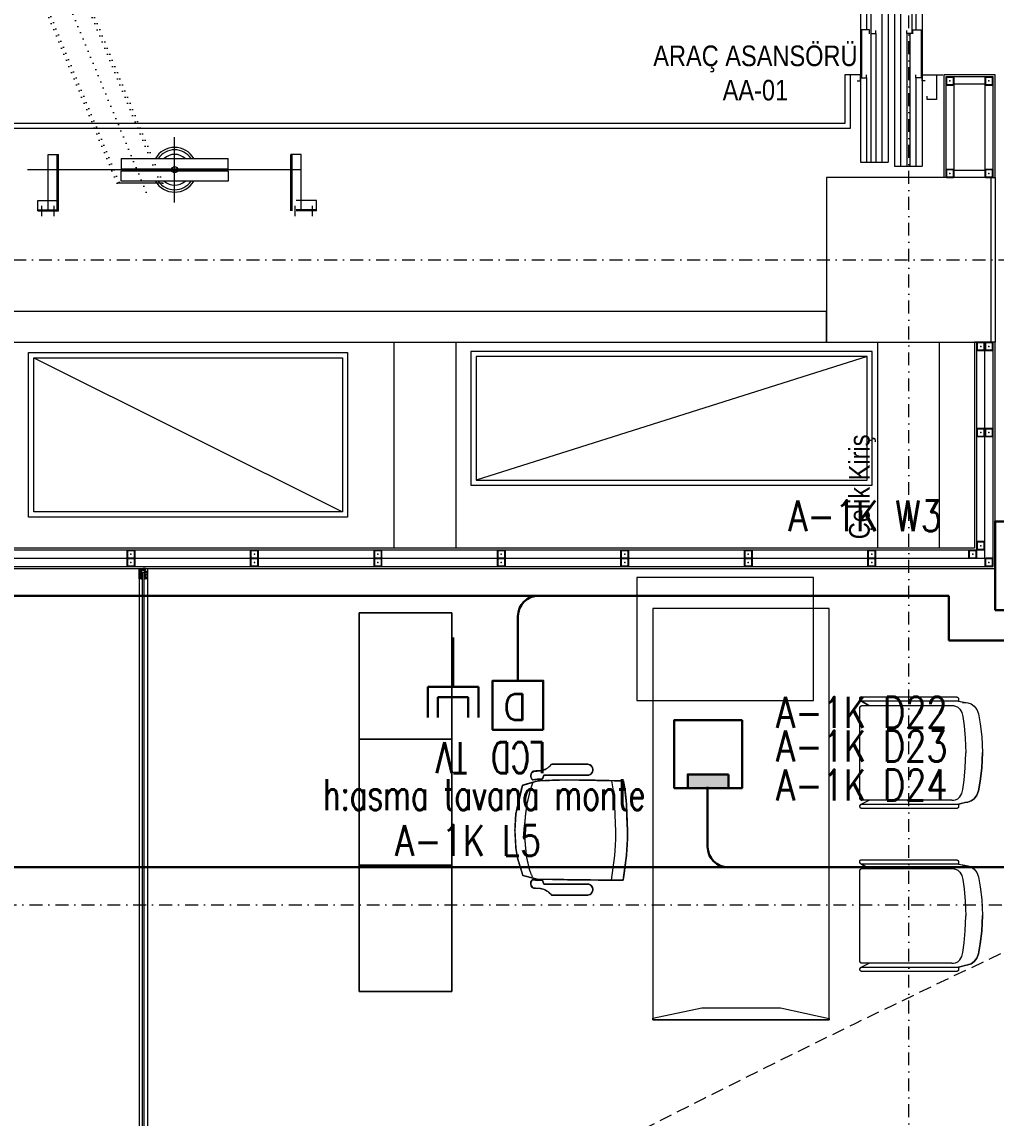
# Model space of a CAD drawing. Extents: x -2050 to 29725, y -1777 to 6820.
# Drawn here: x 7437 to 7910, y 1568 to 2101 of the extents above; entities that cross this region are included whole.
import ezdxf
from ezdxf.xclip import XClip

# ---------------------------------------------------------------- set-up
doc = ezdxf.new("R2010")
doc.units = 0
doc.header["$LTSCALE"] = 25
doc.header["$MEASUREMENT"] = 0
doc.header["$XCLIPFRAME"] = 0
for name, pattern in [('DASHDOT2', [0.5, 0.25, -0.125, 0, -0.125]), ('DOT2', [0.125, 0, -0.125]), ('HIDDEN', [0.375, 0.25, -0.125])]:
    doc.linetypes.add(name, pattern=pattern)
doc.layers.get('0').update_dxf_attribs({"color": 9, "lineweight": 9})
for name, color, linetype, lineweight in [('0 @ 1', 9, 'Continuous', 9), ('00', 9, 'Continuous', 9), ('01', 9, 'Continuous', 9), ('05', 9, 'Continuous', 9), ('05V', 9, 'Continuous', 9), ('06D', 9, 'Continuous', 9), ('10', 9, 'Continuous', 9), ('11', 9, 'Continuous', 9), ('14', 9, 'Continuous', 9), ('15', 9, 'Continuous', 9), ('20', 9, 'DOT2', 9), ('21', 9, 'Continuous', 9), ('24', 9, 'DASHDOT2', 9), ('33', 9, 'BATTING', 9), ('40', 9, 'Continuous', 9), ('DATA TAVAN', 160, 'Continuous', 30), ('DATA YER', 30, 'Continuous', 30), ('E-ACCESS POINT (KABLOSUZ ERİŞİM İÇİN)', 7, 'Continuous', 30), ('E-DATA LCD EKRAN', 7, 'Continuous', 30), ('E-DATA PRİZİ (RJ45)', 7, 'Continuous', 30), ('E-DÖŞEME (ŞAP İÇİ) PRİZ KUTUSU', 7, 'Continuous', 30), ('E-YAZI', 7, 'Continuous', 30)]:
    doc.layers.add(name, color=color, linetype=linetype, lineweight=lineweight)
doc.styles.add('E-YAZI', font='txttw.shx')
doc.styles.add('MuuM_TEXT-STANDART', font='ARIALN.TTF')
doc.linetypes.add('BATTING', pattern='A,0.0001,-0.1,[134,ltypeshp.shx,S=0.1,R=0,X=-0.1,Y=0],-0.2,[134,ltypeshp.shx,S=0.1,R=180,X=0.1,Y=0],-0.1', length=0.4001)
pattern_1 = [(225, (-604.72494, -2171.82614), (-0.0883883476, 0.0883883476), []), (135, (-604.72494, -2171.82614), (0.0883883476, 0.0883883476), [])]

# ---------------------------------------------------------------- blocks, each defined once
blk = doc.blocks.new('Group-41-1')
for p, q in [((384804.5645, 69162.035), (384804.5645, 69161.585)), ((384805.1779, 69162.035), (384804.5645, 69162.035)), ((384805.1779, 69161.585), (384805.1779, 69162.035)), ((384804.5645, 69161.585), (384805.1779, 69161.585))]:
    blk.add_line(p, q)
at = {"flags": 128}
blk.add_lwpolyline([(384804.5645, 69162.035), (384805.1779, 69162.035), (384805.1779, 69161.585), (384804.5645, 69161.585)], close=True, dxfattribs=at)
blk = doc.blocks.new('Group-42-1')
at = {"layer": '05', "color": 7}
for p in [(-1.2267, 0), (-0.6133, 0), (0, 0)]:
    blk.add_blockref('Group-41-1', p, dxfattribs=at)
blk = doc.blocks.new('Group-32-1')
for p, q in [((384804.5516, 69159.371), (384804.573, 69159.3356)), ((384804.5731, 69159.3699), (384804.573, 69159.3694)), ((384804.573, 69159.3694), (384804.573, 69159.3689)), ((384804.573, 69159.3689), (384804.573, 69158.9239)), ((384804.5732, 69159.3709), (384804.5731, 69159.3704)), ((384804.5731, 69159.3704), (384804.5731, 69159.3699)), ((384804.5733, 69159.3713), (384804.5732, 69159.3709)), ((384804.5735, 69159.3718), (384804.5733, 69159.3713)), ((384804.5736, 69159.3723), (384804.5735, 69159.3718)), ((384804.5738, 69159.3727), (384804.5736, 69159.3723)), ((384804.574, 69159.3732), (384804.5738, 69159.3727)), ((384804.5742, 69159.3736), (384804.574, 69159.3732)), ((384804.5745, 69159.374), (384804.5742, 69159.3736)), ((384804.5747, 69159.3745), (384804.5745, 69159.374)), ((384804.575, 69159.3749), (384804.5747, 69159.3745)), ((384804.5753, 69159.3752), (384804.575, 69159.3749)), ((384804.5756, 69159.3756), (384804.5753, 69159.3752)), ((384804.576, 69159.376), (384804.5756, 69159.3756)), ((384804.5763, 69159.3763), (384804.576, 69159.376)), ((384804.5767, 69159.3766), (384804.5763, 69159.3763)), ((384804.5771, 69159.3769), (384804.5767, 69159.3766)), ((384804.5775, 69159.3772), (384804.5771, 69159.3769)), ((384804.5779, 69159.3775), (384804.5775, 69159.3772)), ((384804.5783, 69159.3777), (384804.5779, 69159.3775)), ((384804.5788, 69159.3779), (384804.5783, 69159.3777)), ((384804.5792, 69159.3781), (384804.5788, 69159.3779)), ((384804.5797, 69159.3783), (384804.5792, 69159.3781)), ((384804.5801, 69159.3785), (384804.5797, 69159.3783)), ((384804.5806, 69159.3786), (384804.5801, 69159.3785)), ((384804.5811, 69159.3787), (384804.5806, 69159.3786)), ((384804.5816, 69159.3788), (384804.5811, 69159.3787)), ((384804.5821, 69159.3789), (384804.5816, 69159.3788)), ((384804.5825, 69159.3789), (384804.5821, 69159.3789)), ((384804.583, 69159.3789), (384804.5825, 69159.3789)), ((384805.023, 69159.3789), (384804.583, 69159.3789)), ((384805.0235, 69159.3789), (384805.023, 69159.3789)), ((384805.024, 69159.3789), (384805.0235, 69159.3789)), ((384805.0245, 69159.3788), (384805.024, 69159.3789)), ((384805.0249, 69159.3787), (384805.0245, 69159.3788)), ((384805.0254, 69159.3786), (384805.0249, 69159.3787)), ((384805.0259, 69159.3785), (384805.0254, 69159.3786)), ((384805.0264, 69159.3783), (384805.0259, 69159.3785)), ((384805.0268, 69159.3781), (384805.0264, 69159.3783)), ((384805.0273, 69159.3779), (384805.0268, 69159.3781)), ((384805.0277, 69159.3777), (384805.0273, 69159.3779)), ((384805.0281, 69159.3775), (384805.0277, 69159.3777)), ((384805.0285, 69159.3772), (384805.0281, 69159.3775)), ((384805.029, 69159.3769), (384805.0285, 69159.3772)), ((384805.0293, 69159.3766), (384805.029, 69159.3769)), ((384805.0297, 69159.3763), (384805.0293, 69159.3766)), ((384805.0301, 69159.376), (384805.0297, 69159.3763)), ((384805.0304, 69159.3756), (384805.0301, 69159.376)), ((384805.0307, 69159.3752), (384805.0304, 69159.3756)), ((384805.031, 69159.3749), (384805.0307, 69159.3752)), ((384805.0313, 69159.3745), (384805.031, 69159.3749)), ((384805.0316, 69159.374), (384805.0313, 69159.3745)), ((384805.0318, 69159.3736), (384805.0316, 69159.374)), ((384805.032, 69159.3732), (384805.0318, 69159.3736)), ((384805.0322, 69159.3727), (384805.032, 69159.3732)), ((384805.0324, 69159.3723), (384805.0322, 69159.3727)), ((384805.0326, 69159.3718), (384805.0324, 69159.3723)), ((384805.0327, 69159.3713), (384805.0326, 69159.3718)), ((384805.0328, 69159.3709), (384805.0327, 69159.3713)), ((384805.0329, 69159.3704), (384805.0328, 69159.3709)), ((384805.0329, 69159.3699), (384805.0329, 69159.3704)), ((384805.033, 69159.3694), (384805.0329, 69159.3699)), ((384805.0521, 69159.3725), (384805.033, 69159.3345)), ((384805.033, 69159.3689), (384805.033, 69159.3694)), ((384805.033, 69158.9322), (384805.033, 69159.3689)), ((384805.033, 69158.9322), (384805.033, 69158.9322)), ((384804.5516, 69158.8992), (384804.558, 69158.8616)), ((384805.0524, 69158.8992), (384805.0423, 69158.8616))]:
    blk.add_line(p, q)
at = {"flags": 128}
for points in [[(384804.5309, 69158.9092), (384804.5309, 69158.9087), (384804.531, 69158.9082), (384804.531, 69158.9077), (384804.5311, 69158.9072), (384804.5312, 69158.9068), (384804.5314, 69158.9063), (384804.5315, 69158.9058), (384804.5317, 69158.9054), (384804.5319, 69158.9049), (384804.5321, 69158.9045), (384804.5324, 69158.904), (384804.5326, 69158.9036), (384804.5329, 69158.9032), (384804.5332, 69158.9028), (384804.5335, 69158.9025), (384804.5339, 69158.9021), (384804.5342, 69158.9018), (384804.5346, 69158.9015), (384804.535, 69158.9012), (384804.5354, 69158.9009), (384804.5358, 69158.9006), (384804.5362, 69158.9004), (384804.5367, 69158.9001), (384804.5371, 69158.8999), (384804.5376, 69158.8998), (384804.538, 69158.8996), (384804.5385, 69158.8995), (384804.539, 69158.8994), (384804.5395, 69158.8993), (384804.54, 69158.8992), (384804.5404, 69158.8992), (384804.5409, 69158.8992), (384804.5516, 69158.8992), (384804.5516, 69159.3689), (384804.5516, 69159.3694), (384804.5516, 69159.3699), (384804.5515, 69159.3704), (384804.5515, 69159.3709), (384804.5513, 69159.3713), (384804.5512, 69159.3718), (384804.5511, 69159.3723), (384804.5509, 69159.3727), (384804.5507, 69159.3732), (384804.5505, 69159.3736), (384804.5502, 69159.374), (384804.55, 69159.3745), (384804.5497, 69159.3749), (384804.5494, 69159.3752), (384804.5491, 69159.3756), (384804.5487, 69159.376), (384804.5484, 69159.3763), (384804.548, 69159.3766), (384804.5476, 69159.3769), (384804.5472, 69159.3772), (384804.5468, 69159.3775), (384804.5464, 69159.3777), (384804.5459, 69159.3779), (384804.5455, 69159.3781), (384804.545, 69159.3783), (384804.5445, 69159.3785), (384804.5441, 69159.3786), (384804.5436, 69159.3787), (384804.5431, 69159.3788), (384804.5426, 69159.3789), (384804.5421, 69159.3789), (384804.5416, 69159.3789), (384804.5359, 69159.3789), (384804.5357, 69159.3789), (384804.5354, 69159.3789), (384804.5352, 69159.3788), (384804.535, 69159.3788), (384804.5347, 69159.3788), (384804.5345, 69159.3787), (384804.5343, 69159.3786), (384804.534, 69159.3785), (384804.5338, 69159.3784), (384804.5336, 69159.3783), (384804.5334, 69159.3782), (384804.5332, 69159.3781), (384804.533, 69159.3779), (384804.5328, 69159.3778), (384804.5326, 69159.3776), (384804.5324, 69159.3774), (384804.5322, 69159.3773), (384804.5321, 69159.3771), (384804.5319, 69159.3769), (384804.5318, 69159.3767), (384804.5316, 69159.3765), (384804.5315, 69159.3763), (384804.5314, 69159.376), (384804.5313, 69159.3758), (384804.5312, 69159.3756), (384804.5312, 69159.3754), (384804.5311, 69159.3751), (384804.531, 69159.3749), (384804.531, 69159.3746), (384804.531, 69159.3744), (384804.5309, 69159.3741), (384804.5309, 69159.3739), (384804.5309, 69158.9092)], [(384805.0521, 69158.8992), (384805.0628, 69158.8992), (384805.0633, 69158.8992), (384805.0638, 69158.8992), (384805.0642, 69158.8993), (384805.0647, 69158.8994), (384805.0652, 69158.8995), (384805.0657, 69158.8996), (384805.0661, 69158.8998), (384805.0666, 69158.8999), (384805.0671, 69158.9001), (384805.0675, 69158.9004), (384805.0679, 69158.9006), (384805.0683, 69158.9009), (384805.0687, 69158.9012), (384805.0691, 69158.9015), (384805.0695, 69158.9018), (384805.0698, 69158.9021), (384805.0702, 69158.9025), (384805.0705, 69158.9028), (384805.0708, 69158.9032), (384805.0711, 69158.9036), (384805.0714, 69158.904), (384805.0716, 69158.9045), (384805.0718, 69158.9049), (384805.072, 69158.9054), (384805.0722, 69158.9058), (384805.0723, 69158.9063), (384805.0725, 69158.9068), (384805.0726, 69158.9072), (384805.0727, 69158.9077), (384805.0727, 69158.9082), (384805.0728, 69158.9087), (384805.0728, 69158.9092), (384805.0728, 69159.3689), (384805.0728, 69159.3694), (384805.0727, 69159.3699), (384805.0727, 69159.3704), (384805.0726, 69159.3709), (384805.0725, 69159.3713), (384805.0723, 69159.3718), (384805.0722, 69159.3723), (384805.072, 69159.3727), (384805.0718, 69159.3732), (384805.0716, 69159.3736), (384805.0714, 69159.374), (384805.0711, 69159.3745), (384805.0708, 69159.3749), (384805.0705, 69159.3752), (384805.0702, 69159.3756), (384805.0698, 69159.376), (384805.0695, 69159.3763), (384805.0691, 69159.3766), (384805.0687, 69159.3769), (384805.0683, 69159.3772), (384805.0679, 69159.3775), (384805.0675, 69159.3777), (384805.0671, 69159.3779), (384805.0666, 69159.3781), (384805.0661, 69159.3783), (384805.0657, 69159.3785), (384805.0652, 69159.3786), (384805.0647, 69159.3787), (384805.0642, 69159.3788), (384805.0638, 69159.3789), (384805.0633, 69159.3789), (384805.0628, 69159.3789), (384805.0621, 69159.3789), (384805.0616, 69159.3789), (384805.0611, 69159.3789), (384805.0606, 69159.3788), (384805.0601, 69159.3787), (384805.0596, 69159.3786), (384805.0592, 69159.3785), (384805.0587, 69159.3783), (384805.0582, 69159.3781), (384805.0578, 69159.3779), (384805.0574, 69159.3777), (384805.0569, 69159.3775), (384805.0565, 69159.3772), (384805.0561, 69159.3769), (384805.0557, 69159.3766), (384805.0554, 69159.3763), (384805.055, 69159.376), (384805.0547, 69159.3756), (384805.0543, 69159.3752), (384805.054, 69159.3749), (384805.0538, 69159.3745), (384805.0535, 69159.374), (384805.0533, 69159.3736), (384805.053, 69159.3732), (384805.0528, 69159.3727), (384805.0527, 69159.3723), (384805.0525, 69159.3718), (384805.0524, 69159.3713), (384805.0523, 69159.3709), (384805.0522, 69159.3704), (384805.0521, 69159.3699), (384805.0521, 69159.3694), (384805.0521, 69159.3689), (384805.0521, 69158.8992)]]:
    blk.add_lwpolyline(points, close=True, dxfattribs=at)
for points in [[(384804.5309, 69158.9092, 0.414214), (384804.5409, 69158.8992), (384804.5516, 69158.8992), (384804.5516, 69159.3689, 0.414214), (384804.5416, 69159.3789), (384804.5359, 69159.3789, 0.414214), (384804.5309, 69159.3739)], [(384805.0521, 69158.8992), (384805.0628, 69158.8992, 0.414214), (384805.0728, 69158.9092), (384805.0728, 69159.3689, 0.414214), (384805.0628, 69159.3789), (384805.0621, 69159.3789, 0.414214), (384805.0521, 69159.3689)]]:
    blk.add_lwpolyline(points, format="xyb", close=True, dxfattribs=at)
blk.add_lwpolyline([(384805.033, 69158.9322), (384805.033, 69159.3689, 0.414214), (384805.023, 69159.3789), (384804.583, 69159.3789, 0.414214), (384804.573, 69159.3689), (384804.573, 69158.9239), (384804.5738, 69158.9202)], format="xyb", dxfattribs=at)
for points in [[(384804.573, 69158.9322), (384804.573, 69158.9239), (384804.5752, 69158.9142), (384804.5804, 69158.903), (384804.5903, 69158.8926), (384804.6064, 69158.8839), (384804.6258, 69158.8783), (384804.6716, 69158.8721), (384804.7307, 69158.8665), (384804.803, 69158.8644)], [(384805.033, 69158.9322), (384805.033, 69158.9239), (384805.0308, 69158.9142), (384805.0256, 69158.903), (384805.0157, 69158.8926), (384804.9996, 69158.8839), (384804.9803, 69158.8783), (384804.9344, 69158.8721), (384804.8753, 69158.8665), (384804.803, 69158.8644)], [(384804.5569, 69158.8806), (384804.5569, 69158.8686), (384804.5592, 69158.8546), (384804.5647, 69158.8386), (384804.5752, 69158.8236), (384804.5922, 69158.8111), (384804.6127, 69158.8031), (384804.6612, 69158.7941), (384804.7237, 69158.7861), (384804.8002, 69158.7831)], [(384805.0434, 69158.8658), (384805.0434, 69158.8686), (384805.0412, 69158.8546), (384805.0357, 69158.8386), (384805.0252, 69158.8236), (384805.0082, 69158.8111), (384804.9877, 69158.8031), (384804.9392, 69158.7941), (384804.8767, 69158.7861), (384804.8002, 69158.7831)]]:
    blk.add_lwpolyline(points, dxfattribs=at)
at = {"layer": '40'}
blk.add_lwpolyline([(384805.023, 69159.3789), (384804.583, 69159.3789, 0.414214), (384804.573, 69159.3689), (384804.573, 69159.3366), (384804.573, 69159.3356), (384804.5516, 69159.371), (384804.551, 69159.3725, 0.309775), (384804.5416, 69159.3789), (384804.5359, 69159.3789, 0.413784), (384804.5309, 69159.3739), (384804.5309, 69158.9092, 0.414214), (384804.5409, 69158.8992), (384804.5516, 69158.8992), (384804.5569, 69158.8686), (384804.5592, 69158.8546), (384804.5647, 69158.8386), (384804.5752, 69158.8236), (384804.5922, 69158.8111), (384804.6127, 69158.8031), (384804.6612, 69158.7941), (384804.7237, 69158.7861), (384804.8002, 69158.7831), (384804.8384, 69158.7846), (384804.8767, 69158.7861), (384804.9392, 69158.7941), (384804.9877, 69158.8031), (384805.0082, 69158.8111), (384805.0252, 69158.8236), (384805.0357, 69158.8386), (384805.0412, 69158.8546), (384805.0473, 69158.8804), (384805.0524, 69158.8992), (384805.0628, 69158.8992, 0.414214), (384805.0728, 69158.9092), (384805.0728, 69159.3689, 0.781144), (384805.0521, 69159.3725), (384805.033, 69159.3345), (384805.033, 69159.3689, 0.407263), (384805.0232, 69159.3789)], format="xyb", close=True, dxfattribs=at)
blk = doc.blocks.new('Group-258-1')
at = {"linetype": 'Continuous'}
for p, q in [((384800.0983, 69164.505), (384800.0936, 69164.5084)), ((384800.71, 69164.505), (384800.7146, 69164.5084)), ((384800.2257, 69164.3995), (384800.1668, 69164.4084)), ((384800.2892, 69164.3936), (384800.2257, 69164.3995)), ((384800.3717, 69164.3904), (384800.2892, 69164.3936)), ((384800.4137, 69164.389), (384800.3717, 69164.3904)), ((384800.4502, 69164.389), (384800.4137, 69164.389)), ((384800.4792, 69164.3908), (384800.4502, 69164.389)), ((384800.5299, 69164.394), (384800.4792, 69164.3908)), ((384800.5895, 69164.4019), (384800.5299, 69164.394)), ((384800.6491, 69164.4097), (384800.5895, 69164.4019))]:
    blk.add_line(p, q, dxfattribs=at)
at = {"linetype": 'Continuous', "flags": 128}
for points in [[(384800.0862, 69164.6997), (384800.0862, 69164.6409), (384800.0862, 69164.6409)], [(384800.722, 69164.6997), (384800.722, 69164.6409), (384800.722, 69164.6409)], [(384800.0862, 69164.6409), (384800.0862, 69164.5259), (384800.0862, 69164.6409)], [(384800.1395, 69164.5259), (384800.1395, 69164.6409), (384800.1395, 69164.6409)], [(384800.6687, 69164.5259), (384800.6687, 69164.6409), (384800.6687, 69164.6409)], [(384800.722, 69164.6409), (384800.722, 69164.5259), (384800.722, 69164.6409)], [(384800.0862, 69164.5259), (384800.0862, 69164.5259), (384800.087, 69164.52)], [(384800.0862, 69164.5259), (384800.087, 69164.52), (384800.087, 69164.52)], [(384800.087, 69164.52), (384800.087, 69164.52), (384800.0892, 69164.5143)], [(384800.087, 69164.52), (384800.0892, 69164.5143), (384800.0892, 69164.5143)], [(384800.1365, 69164.5143), (384800.1365, 69164.5143), (384800.1387, 69164.52)], [(384800.1365, 69164.5143), (384800.1387, 69164.52), (384800.1387, 69164.52)], [(384800.1387, 69164.52), (384800.1387, 69164.52), (384800.1395, 69164.5259)], [(384800.1387, 69164.52), (384800.1395, 69164.5259), (384800.1395, 69164.5259)], [(384800.6695, 69164.52), (384800.6695, 69164.52), (384800.6687, 69164.5259)], [(384800.6695, 69164.52), (384800.6687, 69164.5259), (384800.6687, 69164.5259)], [(384800.6718, 69164.5143), (384800.6718, 69164.5143), (384800.6695, 69164.52)], [(384800.6718, 69164.5143), (384800.6695, 69164.52), (384800.6695, 69164.52)], [(384800.7213, 69164.52), (384800.7213, 69164.52), (384800.719, 69164.5143)], [(384800.7213, 69164.52), (384800.719, 69164.5143), (384800.719, 69164.5143)], [(384800.722, 69164.5259), (384800.722, 69164.5259), (384800.7213, 69164.52)], [(384800.722, 69164.5259), (384800.7213, 69164.52), (384800.7213, 69164.52)], [(384800.0892, 69164.5143), (384800.0892, 69164.5143), (384800.0929, 69164.5094)], [(384800.0892, 69164.5143), (384800.0936, 69164.5084), (384800.0929, 69164.5094)], [(384800.0977, 69164.5054), (384800.0977, 69164.5054), (384800.1034, 69164.5026)], [(384800.0977, 69164.5054), (384800.1034, 69164.5026), (384800.1034, 69164.5026)], [(384800.1034, 69164.5026), (384800.1034, 69164.5026), (384800.1096, 69164.5011)], [(384800.1034, 69164.5026), (384800.1096, 69164.5011), (384800.1096, 69164.5011)], [(384800.1096, 69164.5011), (384800.1096, 69164.5011), (384800.1161, 69164.5011)], [(384800.1096, 69164.5011), (384800.1161, 69164.5011), (384800.1161, 69164.5011)], [(384800.1161, 69164.5011), (384800.1161, 69164.5011), (384800.1223, 69164.5026)], [(384800.1161, 69164.5011), (384800.1223, 69164.5026), (384800.1223, 69164.5026)], [(384800.1223, 69164.5026), (384800.1223, 69164.5026), (384800.128, 69164.5054)], [(384800.1223, 69164.5026), (384800.128, 69164.5054), (384800.128, 69164.5054)], [(384800.128, 69164.5054), (384800.128, 69164.5054), (384800.1328, 69164.5094)], [(384800.128, 69164.5054), (384800.1328, 69164.5094), (384800.1328, 69164.5094)], [(384800.1328, 69164.5094), (384800.1328, 69164.5094), (384800.1365, 69164.5143)], [(384800.1328, 69164.5094), (384800.1365, 69164.5143), (384800.1365, 69164.5143)], [(384800.6754, 69164.5094), (384800.6754, 69164.5094), (384800.6718, 69164.5143)], [(384800.6754, 69164.5094), (384800.6718, 69164.5143), (384800.6718, 69164.5143)], [(384800.6802, 69164.5054), (384800.6802, 69164.5054), (384800.6754, 69164.5094)], [(384800.6802, 69164.5054), (384800.6754, 69164.5094), (384800.6754, 69164.5094)], [(384800.6859, 69164.5026), (384800.6859, 69164.5026), (384800.6802, 69164.5054)], [(384800.6859, 69164.5026), (384800.6802, 69164.5054), (384800.6802, 69164.5054)], [(384800.6922, 69164.5011), (384800.6922, 69164.5011), (384800.6859, 69164.5026)], [(384800.6922, 69164.5011), (384800.6859, 69164.5026), (384800.6859, 69164.5026)], [(384800.6986, 69164.5011), (384800.6986, 69164.5011), (384800.6922, 69164.5011)], [(384800.6986, 69164.5011), (384800.6922, 69164.5011), (384800.6922, 69164.5011)], [(384800.7048, 69164.5026), (384800.7048, 69164.5026), (384800.6986, 69164.5011)], [(384800.7048, 69164.5026), (384800.6986, 69164.5011), (384800.6986, 69164.5011)], [(384800.7105, 69164.5054), (384800.7105, 69164.5054), (384800.7048, 69164.5026)], [(384800.7105, 69164.5054), (384800.7048, 69164.5026), (384800.7048, 69164.5026)], [(384800.719, 69164.5143), (384800.7146, 69164.5084), (384800.7153, 69164.5094)], [(384800.719, 69164.5143), (384800.719, 69164.5143), (384800.7153, 69164.5094)]]:
    blk.add_lwpolyline(points, close=True, dxfattribs=at)
at = {"linetype": 'Continuous'}
for points in [[(384800.1886, 69164.8426), (384800.1775, 69164.8055), (384800.1663, 69164.7685)], [(384800.2312, 69164.8536), (384800.2099, 69164.8481), (384800.1886, 69164.8426)], [(384800.3272, 69164.8751), (384800.2792, 69164.8644), (384800.2312, 69164.8536)], [(384800.4074, 69164.8792), (384800.3673, 69164.8772), (384800.3272, 69164.8751)], [(384800.4932, 69164.8746), (384800.4503, 69164.8769), (384800.4074, 69164.8792)], [(384800.5432, 69164.8666), (384800.5182, 69164.8706), (384800.4932, 69164.8746)], [(384800.6271, 69164.8405), (384800.5851, 69164.8535), (384800.5432, 69164.8666)], [(384800.6454, 69164.7717), (384800.6363, 69164.8061), (384800.6271, 69164.8405)], [(384800.1182, 69164.7571), (384800.1184, 69164.788), (384800.1261, 69164.8013), (384800.1481, 69164.8026)], [(384800.1481, 69164.8026), (384800.1523, 69164.8031), (384800.1616, 69164.7937)], [(384800.1616, 69164.7937), (384800.1601, 69164.7826), (384800.1585, 69164.7715)], [(384800.2113, 69164.8039), (384800.1911, 69164.7972), (384800.1708, 69164.7905)], [(384800.2746, 69164.8191), (384800.2429, 69164.8115), (384800.2113, 69164.8039)], [(384800.3252, 69164.8264), (384800.2999, 69164.8227), (384800.2746, 69164.8191)], [(384800.3841, 69164.8318), (384800.3546, 69164.8291), (384800.3252, 69164.8264)], [(384800.4307, 69164.8318), (384800.4074, 69164.8318), (384800.3841, 69164.8318)], [(384800.4872, 69164.8271), (384800.4589, 69164.8295), (384800.4307, 69164.8318)], [(384800.5356, 69164.8225), (384800.5114, 69164.8248), (384800.4872, 69164.8271)], [(384800.5919, 69164.8096), (384800.5638, 69164.8161), (384800.5356, 69164.8225)], [(384800.637, 69164.7924), (384800.6046, 69164.8075), (384800.5919, 69164.8096)], [(384800.6601, 69164.8026), (384800.656, 69164.8031), (384800.6466, 69164.7937)], [(384800.6466, 69164.7937), (384800.6482, 69164.7826), (384800.6497, 69164.7715)], [(384800.69, 69164.7571), (384800.6898, 69164.788), (384800.6822, 69164.8013), (384800.6601, 69164.8026)], [(384800.0854, 69164.7011), (384800.1126, 69164.7212), (384800.1182, 69164.7571)], [(384800.158, 69164.7461), (384800.1488, 69164.7423), (384800.1395, 69164.7385)], [(384800.1395, 69164.7385), (384800.1395, 69164.6897), (384800.1395, 69164.6409)], [(384800.1585, 69164.7715), (384800.1583, 69164.7588), (384800.158, 69164.7461)], [(384800.1663, 69164.7685), (384800.1639, 69164.6975), (384800.1616, 69164.6266)], [(384800.6491, 69164.4746), (384800.6472, 69164.6232), (384800.6454, 69164.7717)], [(384800.6497, 69164.7715), (384800.65, 69164.7588), (384800.6502, 69164.7461)], [(384800.6502, 69164.7461), (384800.6595, 69164.7423), (384800.6687, 69164.7385)], [(384800.6687, 69164.7385), (384800.6687, 69164.6897), (384800.6687, 69164.6409)], [(384800.7229, 69164.7011), (384800.6957, 69164.7212), (384800.69, 69164.7571)], [(384800.1616, 69164.6266), (384800.1642, 69164.4892), (384800.1668, 69164.3518)], [(384800.6491, 69164.3531), (384800.6491, 69164.4138), (384800.6491, 69164.4746)], [(384800.1668, 69164.3518), (384800.2302, 69164.3409), (384800.278, 69164.3374)], [(384800.278, 69164.3374), (384800.3427, 69164.3349), (384800.4074, 69164.3324)], [(384800.4074, 69164.3324), (384800.4288, 69164.3324), (384800.4502, 69164.3324)], [(384800.4502, 69164.3324), (384800.4901, 69164.3349), (384800.5299, 69164.3374)], [(384800.5299, 69164.3374), (384800.5895, 69164.3452), (384800.6491, 69164.3531)]]:
    blk.add_open_spline(points, degree=2, dxfattribs=at)
at = {"layer": '40'}
blk.add_lwpolyline([(384800.6491, 69164.3531), (384800.5895, 69164.3452), (384800.5299, 69164.3374), (384800.4502, 69164.3324), (384800.4074, 69164.3324), (384800.3427, 69164.3349), (384800.278, 69164.3374), (384800.2222, 69164.3433), (384800.1668, 69164.3518), (384800.1642, 69164.4892), (384800.1616, 69164.6266), (384800.1639, 69164.6975), (384800.1663, 69164.7685), (384800.1732, 69164.7913), (384800.1886, 69164.8426), (384800.3272, 69164.8751), (384800.4074, 69164.8792), (384800.4932, 69164.8746), (384800.5432, 69164.8666), (384800.6271, 69164.8405), (384800.6454, 69164.7717), (384800.6472, 69164.6232), (384800.6491, 69164.4746), (384800.6491, 69164.4097)], close=True, dxfattribs=at)
for points in [[(384800.1395, 69164.7385), (384800.158, 69164.7461), (384800.1583, 69164.7588), (384800.1585, 69164.7715), (384800.1616, 69164.7937), (384800.1481, 69164.8026, 0.293897), (384800.1206, 69164.7899), (384800.1182, 69164.7571, -0.205), (384800.0854, 69164.7011), (384800.0862, 69164.6997), (384800.0862, 69164.5259, 0.937941), (384800.1395, 69164.5259)], [(384800.6687, 69164.7385), (384800.6502, 69164.7461), (384800.65, 69164.7588), (384800.6497, 69164.7715), (384800.6466, 69164.7937), (384800.6601, 69164.8026, -0.293897), (384800.6877, 69164.7899), (384800.69, 69164.7571, 0.205), (384800.7229, 69164.7011), (384800.722, 69164.6997), (384800.722, 69164.5259, -0.937941), (384800.6687, 69164.5259)]]:
    blk.add_lwpolyline(points, format="xyb", close=True, dxfattribs=at)
blk = doc.blocks.new('p-ma-audi')
for p, q in [((-7.57, 155.19), (-7.57, 200)), ((-85.7, 155.19), (-7.57, 155.19))]:
    blk.add_line(p, q)
at = {"flags": 128}
for points in [[(-7.57, 200), (-7.57, 214.96), (-93.45, 214.96), (-93.45, 155.19), (-85.7, 155.19)], [(-85.7, 0.04), (-85.7, 0.94), (-61.93, 5.88), (-23.62, 5.88), (0, 0.73), (0, 0), (-85.67, 0)]]:
    blk.add_lwpolyline(points, dxfattribs=at)
for points in [[(-85.7, 200), (-85.7, 0), (0, 0), (0, 200), (-85.7, 200)], [(-85.7, 200), (-85.7, 0), (0, 0), (0, 200)]]:
    blk.add_lwpolyline(points, close=True, dxfattribs=at)
blk = doc.blocks.new('p-kolon_80x80')
blk.add_lwpolyline([(-40, -40), (40, -40), (40, 40), (-40, 40)], close=True)
blk = doc.blocks.new('p-arac asansoru')
for p, q in [((33.7, -134.5), (33.7, 488.5)), ((36.2, -132), (36.2, 486)), ((13.7, 132.25), (13.7, 265.25)), ((-8.8, 258.25), (-3.8, 258.25)), ((-6.3, 260.25), (-6.3, 250.25)), ((-6.3, 260.25), (-1.3, 260.25)), ((-5.8, 260.25), (-5.8, 250.25)), ((-1.3, 260.25), (-1.3, 250.25)), ((-8.8, 252.25), (-3.8, 252.25)), ((-6.3, 255.25), (21.2, 255.25)), ((-6.3, 250.85), (21.2, 250.85)), ((21.2, 255.25), (21.2, 250.25)), ((-6.3, 250.25), (21.2, 250.25)), ((-6.3, 250.25), (-1.3, 250.25)), ((7.24, 199.45), (7.27, 221.75)), ((8.2, 167.75), (8.2, 219.75)), ((8.2, 219.75), (13.2, 219.75)), ((13.2, 219.75), (13.2, 167.75)), ((19.2, 219.75), (14.2, 219.75)), ((14.2, 219.75), (14.2, 167.75)), ((19.2, 219.75), (19.2, 167.75)), ((-2.15, 193.75), (29.55, 193.75)), ((13.2, 167.75), (8.2, 167.75)), ((14.2, 167.75), (19.2, 167.75)), ((-8.8, 135.25), (-3.8, 135.25)), ((-6.3, 137.25), (21.2, 137.25)), ((-6.3, 137.25), (-1.3, 137.25)), ((-6.3, 136.65), (21.2, 136.65)), ((-6.3, 124.75), (-6.3, 134.75)), ((-5.8, 124.75), (-5.8, 134.75)), ((-1.3, 124.75), (-1.3, 134.75)), ((21.2, 132.25), (21.2, 137.25)), ((-6.3, 132.25), (21.2, 132.25)), ((-8.8, 126.75), (-3.8, 126.75)), ((-6.3, 124.75), (-1.3, 124.75)), ((59.9, -132), (36.2, -132)), ((59.9, -134.5), (59.9, -132)), ((59.9, -134.5), (33.7, -134.5)), ((17.4, -139.5), (17.4, -153)), ((354.9, -139.5), (17.4, -139.5)), ((58.4, -142.5), (17.4, -142.5)), ((296.9, -142.5), (81.7, -142.5)), ((79.9, -144.5), (17.4, -144.5)), ((79.9, -147), (17.4, -147)), ((119.05, -150), (17.4, -150)), ((354.9, -153), (17.4, -153)), ((15.4, -156), (15.4, -169.5)), ((356.9, -156), (15.4, -156)), ((119.9, -159), (15.4, -159)), ((79.9, -162), (15.4, -162)), ((79.9, -163.5), (15.4, -163.5)), ((58.4, -166.5), (15.4, -166.5)), ((356.9, -169.5), (15.4, -169.5)), ((296.9, -166.5), (81.7, -166.5)), ((59.9, -176.5), (59.9, -179.5))]:
    blk.add_line(p, q)
for points in [[(56.9, -138), (56.9, -139.5), (59.9, -139.5), (59.9, -134.5)], [(79.7, -144), (81.7, -144), (81.7, -140), (58.4, -140), (58.4, -142.5), (59.9, -142.5)], [(119.4, -148.5), (121.9, -148.5), (121.9, -144.5), (79.9, -144.5), (79.9, -147), (81.4, -147)], [(79.7, -165), (81.7, -165), (81.7, -169), (58.4, -169), (58.4, -166.5), (59.9, -166.5)], [(119.9, -160.5), (121.9, -160.5), (121.9, -164.5), (79.9, -164.5), (79.9, -162), (81.4, -162)], [(56.9, -171), (56.9, -169.5), (59.9, -169.5), (59.9, -176.5), (47.9, -176.5), (47.9, -172), (49.4, -172)]]:
    blk.add_lwpolyline(points)
blk.add_circle((13.7, 193.75), 1.5)
for radius, start, end in [(10.85, 120.4584, 239.5416), (10.85, 300.4584, 59.5416), (9.7, 124.542, 235.458), (7.5, 137.1666, 222.8334), (9.7, 304.542, 55.458), (7.5, 317.1666, 42.8334)]:
    blk.add_arc((13.7, 193.75), radius, start, end)
at = {"layer": '20'}
for p, q in [((7.27, 221.75), (367.15, 370.03)), ((7.7, 220.74), (367.15, 368.84)), ((2.83, 207.54), (367.15, 357.64)), ((7.24, 200.65), (366.72, 348.76)), ((7.27, 199.46), (367.15, 347.74))]:
    blk.add_line(p, q, dxfattribs=at)
blk = doc.blocks.new('Prf-40x40')
for points in [[(1.5, -2), (-1.5, -2, -0.414214), (-2, -1.5), (-2, 1.5, -0.414214), (-1.5, 2), (1.5, 2, -0.414214), (2, 1.5), (2, -1.5, -0.414214)], [(1.5, -1.7), (-1.5, -1.7, -0.414214), (-1.7, -1.5), (-1.7, 1.5, -0.414214), (-1.5, 1.7), (1.5, 1.7, -0.414214), (1.7, 1.5), (1.7, -1.5, -0.414214)]]:
    blk.add_lwpolyline(points, format="xyb", close=True)
blk.add_point((0, 0))
blk = doc.blocks.new('p-strahle-alüminyumdoğramaprofili')
at = {"layer": '10'}
h = blk.add_hatch(dxfattribs=at)
h.set_pattern_fill('NET', color=256, angle=315, style=0)
h.set_pattern_definition(pattern_1)
h.paths.add_polyline_path([(-4.62, 2.65), (-4.68, 2.65), (-4.72, 2.75), (-4.72, 2.8), (-4.69, 2.8), (-4.69, 2.92), (-4.98, 2.92), (-4.98, 2.8), (-4.95, 2.8), (-4.99, 2.65), (-5.08, 2.66), (-5.25, 2.28), (-5.14, 2.28), (-5.14, 2.33), (-4.98, 2.52, 0.2599), (-4.9, 2.28), (-4.66, 2.28, 0.382682)])
h.paths.add_polyline_path([(-4.86, 2.52), (-4.67, 2.52, -2.16717)], flags=16)
h = blk.add_hatch(dxfattribs=at)
h.set_pattern_fill('NET', color=256, angle=315, style=0)
h.set_pattern_definition(pattern_1)
h.paths.add_polyline_path([(-4.62, 0.88), (-4.68, 0.88), (-4.72, 0.77), (-4.72, 0.73), (-4.69, 0.73), (-4.69, 0.6), (-4.98, 0.6), (-4.98, 0.73), (-4.95, 0.73), (-4.99, 0.88), (-5.08, 0.87), (-5.25, 1.24), (-5.14, 1.24), (-5.14, 1.2), (-4.98, 1.01, -0.2599), (-4.9, 1.24), (-4.66, 1.24, -0.382682)])
h.paths.add_polyline_path([(-4.86, 1), (-4.67, 1, 2.16717)], flags=16)
h = blk.add_hatch(dxfattribs=at)
h.set_pattern_fill('NET', color=256, angle=315, style=0)
h.set_pattern_definition([(225, (-608.45214, -2173.53612), (-0.0883883476, 0.0883883476), []), (135, (-608.45214, -2173.53612), (0.0883883476, 0.0883883476), [])])
h.paths.add_polyline_path([(-3.45, 2.28), (-3.45, 2.57), (-4.49, 2.57), (-4.49, 2.28)])
h = blk.add_hatch(dxfattribs=at)
h.set_pattern_fill('NET', color=256, angle=315, style=0)
h.set_pattern_definition([(225, (-608.45214, -2180.04526), (-0.0883883476, 0.0883883476), []), (135, (-608.45214, -2180.04526), (0.0883883476, 0.0883883476), [])])
h.paths.add_polyline_path([(-3.45, 0.93), (-3.45, 1.24), (-4.49, 1.24), (-4.49, 0.93)])
h = blk.add_hatch(dxfattribs=at)
h.set_pattern_fill('NET', color=256, angle=315, style=0)
h.set_pattern_definition([(225, (-629.50454, -2177.58922), (-0.0883883476, 0.0883883476), []), (135, (-629.50454, -2177.58922), (0.0883883476, 0.0883883476), [])])
h.paths.add_polyline_path([(0, 0.68), (0, 1.75), (-0.18, 1.75), (-0.18, 0.68)])
for points in [[(-5.08, 2.66), (-5.25, 2.28)], [(-5.09, 0.88), (-5.25, 1.24)], [(-4.98, 2.52), (-5.14, 2.33), (-5.14, 2.28)], [(-4.98, 1.01), (-5.14, 1.2), (-5.14, 1.24)], [(-4.92, 3.6), (-4.92, 3.16), (-4.61, 3.16), (-4.61, 2.87), (-4.52, 2.87), (-4.62, 2.65), (-4.68, 2.65), (-4.72, 2.75), (-4.72, 2.8), (-4.69, 2.8), (-4.69, 3.05), (-4.98, 3.05), (-4.98, 2.8), (-4.95, 2.8), (-4.99, 2.65), (-5.08, 2.66), (-5.07, 3.76), (-0.11, 3.76)], [(-4.69, 2.92), (-4.98, 2.92)], [(-4.71, 0.6), (-4.98, 0.6)], [(-2.83, 0.2), (-2.67, 0.2), (-2.67, -0.04), (-4.87, -0.04), (-4.87, 0.19), (-4.57, 0.19), (-4.57, 0.73), (-2.67, 0.73)], [(-4.52, 2.87), (-4.49, 2.87), (-4.49, 2.26)], [(-4.49, 0.93), (-4.49, 0.93), (-4.49, 1.26)], [(-3.45, 2.26), (-3.45, 2.57)], [(-3.45, 1.26), (-3.45, 0.93)], [(-2.08, 0.93), (-2.08, 2.57)], [(-0.18, 0.68), (0, 0.68), (0, 1.75)], [(-0.18, 1.75), (0, 1.75)]]:
    blk.add_lwpolyline(points, dxfattribs=at)
for points in [[(-0.18, 2.74), (-0.18, 2.21), (0, 2.21), (0, 2.08), (-0.18, 2.08), (-0.18, 0.43), (0, 0.43), (0, 0), (-0.12, 0), (-0.12, -0.24), (-5.09, -0.24), (-5.09, 0.88), (-4.98, 0.88), (-4.94, 0.7), (-4.99, 0.7), (-4.99, 0.33), (-4.71, 0.33), (-4.71, 0.88), (-4.56, 0.88), (-4.52, 0.93), (-1.28, 0.93), (-1.2, 1.22), (-0.9, 1.22), (-0.9, 0.62), (-0.58, 0.62), (-0.58, 2.74)], [(-2.03, 0.78), (-1.35, 0.78), (-1.35, 0.08), (-1.28, 0.04), (-1.28, -0.04), (-2.09, -0.04), (-2.09, 0.1), (-2.03, 0.15)]]:
    blk.add_lwpolyline(points, close=True, dxfattribs=at)
for points in [[(-0.57, 3.26), (-0.57, 3.62), (-4.89, 3.62), (-4.89, 3.65, 0.561743), (-4.97, 3.66, 0.595966), (-4.92, 3.6, -2.204878)], [(-4.67, 2.52), (-4.86, 2.52, 1)], [(-4.67, 1), (-4.86, 1, -1)], [(-4.61, 2.87), (-4.49, 3.45, -0.833203), (-4.18, 3.44, -0.447088)], [(-4.49, 2.57), (-1.23, 2.57, -0.414214), (-0.9, 2.25), (-0.9, 1.22)], [(-4.18, 3.44), (-4.18, 2.99, 0.414214), (-4.07, 2.89), (-0.82, 2.89), (-0.82, 3.62)], [(-2.67, 0.73), (-2.67, 0.32), (-2.83, 0.32, 1), (-2.83, 0.2, -1)], [(-0.11, 3.76), (-0.11, 3.62), (-0.45, 3.62), (-0.45, 3.14, -1), (-0.66, 3.14)], [(-0.66, 3.14, -0.305404), (-0.57, 3.26, -5.773092)]]:
    blk.add_lwpolyline(points, format="xyb", dxfattribs=at)
for centre, radius, start, end in [((-4.73, 2.47), 0.253, 168.6676, 234.1258), ((-4.73, 1.06), 0.253, 125.8742, 191.3324), ((-4.77, 2.44), 0.125, 139.5402, 40.4598), ((-4.77, 1.08), 0.125, 319.5402, 220.4598), ((-4.84, 2.48), 0.273, 305.9738, 36.4289), ((-4.84, 1.04), 0.273, 323.5711, 54.0262)]:
    blk.add_arc(centre, radius, start, end, dxfattribs=at)
blk = doc.blocks.new('*U264')
at = {"layer": '06D'}
for points in [[(4.95, 4), (369.1, 4)], [(4.95, 0), (369.09, 0)]]:
    blk.add_lwpolyline(points, dxfattribs=at)
at = {"layer": '15'}
for points in [[(1.96, 2.5), (372.09, 2.5)], [(372.09, 1.5), (1.96, 1.5)]]:
    blk.add_lwpolyline(points, dxfattribs=at)
at = {"layer": '0 @ 1', "linetype": 'Continuous', "xscale": -1}
blk.add_blockref('p-strahle-alüminyumdoğramaprofili', (-0.12, 0.24), dxfattribs=at)
at = {"layer": '0 @ 1', "linetype": 'Continuous'}
blk.add_blockref('p-strahle-alüminyumdoğramaprofili', (374.17, 0.24), dxfattribs=at)
blk = doc.blocks.new('10_DÖŞEME (ŞAP İÇİ) PRİZ KUTUSU')
at = {"layer": 'E-DÖŞEME (ŞAP İÇİ) PRİZ KUTUSU'}
blk.add_hatch(color=5, dxfattribs=at).paths.add_polyline_path([(0.734, 0.216), (0.734, 0.706), (-0.734, 0.706), (-0.734, 0.216)])
at = {"layer": 'E-DÖŞEME (ŞAP İÇİ) PRİZ KUTUSU', "color": 5}
for points in [[(1.224, 2.664), (1.224, 0.216), (-1.224, 0.216), (-1.224, 2.664)], [(0.734, 0.706), (0.734, 0.216), (-0.734, 0.216), (-0.734, 0.706)]]:
    blk.add_lwpolyline(points, close=True, dxfattribs=at)
blk = doc.blocks.new('E-LCD+TV')
at = {"layer": 'E-DATA PRİZİ (RJ45)', "color": 1}
for p, q in [((38.5, 77.5), (38.5, 48)), ((48.3, 77.5), (48.3, 57.8)), ((77.8, 77.5), (77.8, 57.8)), ((87.6, 77.5), (87.6, 48)), ((48.3, 57.8), (77.8, 57.8)), ((38.5, 48), (87.6, 48)), ((63, 48), (63, 0)), ((0, 0), (0, 42))]:
    blk.add_line(p, q, dxfattribs=at)
blk.add_lwpolyline([(-24.6, 89.6), (24.6, 89.6), (24.6, 42), (-24.6, 42)], close=True, dxfattribs=at)
at = {"layer": 'E-DATA PRİZİ (RJ45)', "color": 1, "style": 'E-YAZI'}
blk.add_text('D', height=25.6, dxfattribs=at).set_placement((-8.8, 54.6))
at = {"layer": 'E-YAZI', "color": 1, "style": 'E-YAZI', "width": 0.7}
for s, p in [('LCD', (-27, 101.6)), ('TV', (49, 101.6))]:
    blk.add_text(s, height=30, dxfattribs=at).set_placement(p)
blk = doc.blocks.new('*U291')
at = {"layer": 'E-ACCESS POINT (KABLOSUZ ERİŞİM İÇİN)', "color": 4}
blk.add_lwpolyline([(-2.395, 3.237), (2.395, 3.237), (2.395, 0.647), (-2.395, 0.647)], close=True, dxfattribs=at)
at = {"layer": 'E-ACCESS POINT (KABLOSUZ ERİŞİM İÇİN)', "color": 3}
for centre in [(0, 2.797), (0, 1.993)]:
    blk.add_arc(centre, 3.191, 237.1828, 302.8172, dxfattribs=at)
at = {"layer": 'E-ACCESS POINT (KABLOSUZ ERİŞİM İÇİN)', "color": 3, "style": 'E-YAZI'}
blk.add_text('AP', height=1.28, dxfattribs=at).set_placement((-1.054, 1.311))

msp = doc.modelspace()

# ---------------------------------------------------------------- linework, layer by layer
at = {"layer": '00'}
msp.add_lwpolyline([(7207.5, 1945), (7827.5, 1945), (7827.5, 1960), (7207.5, 1960)], close=True, dxfattribs=at)
at = {"layer": '06D'}
for p, q in [((7442.25, 1937.5), (7592.25, 1862.5)), ((7847.25, 1938), (7657.25, 1878))]:
    msp.add_line(p, q, dxfattribs=at)
for points in [[(7904.5, 2028.5), (7889.5, 2028.5), (7889.5, 2070.5), (7904.5, 2070.5)], [(7594.75, 1860), (7439.75, 1860), (7439.75, 1940), (7594.75, 1940)], [(7654.75, 1875.5), (7849.75, 1875.5), (7849.75, 1940.5), (7654.75, 1940.5)], [(7592.25, 1862.5), (7442.25, 1862.5), (7442.25, 1937.5), (7592.25, 1937.5)], [(7657.25, 1878), (7847.25, 1878), (7847.25, 1938), (7657.25, 1938)]]:
    msp.add_lwpolyline(points, close=True, dxfattribs=at)
for points in [[(7617.5, 1845), (7617.5, 1945)], [(7647.5, 1845), (7647.5, 1945)], [(7852.5, 1845), (7852.5, 1945)], [(7882.5, 1845), (7882.5, 1945)], [(7129.5, 1840), (7898.61, 1840), (7904.5, 1840), (7904.5, 1846.13), (7904.5, 1943)]]:
    msp.add_lwpolyline(points, dxfattribs=at)
at = {"layer": '11'}
for points in [[(7909.5, 2025), (7909.5, 2075), (7884.5, 2075), (7884.5, 2025)], [(7908.5, 2025), (7908.5, 2074), (7885.5, 2074), (7885.5, 2025)], [(7126.5, 1836), (7908.5, 1836), (7908.5, 1945)], [(7127.5, 1835), (7909.5, 1835), (7909.5, 1945), (7899.5, 1945), (7899.5, 1845), (7127.5, 1845)], [(7900.5, 1944), (7900.5, 1844), (7127.5, 1844)]]:
    msp.add_lwpolyline(points, dxfattribs=at)
at = {"layer": '14'}
msp.add_lwpolyline([(7907.5, 2025), (7909.5, 2025), (7909.5, 1945)], dxfattribs=at)
at = {"layer": '20', "linetype": 'HIDDEN', "lineweight": 0}
for points in [[(7497.5, 1433.22, -0.101512), (9968.66, 2228.47, -0.101512)], [(7129.5, 979.76, -0.152644), (10705.5, 2076.19, -0.10573)]]:
    msp.add_lwpolyline(points, format="xyb", dxfattribs=at)
at = {"layer": '21', "linetype": 'DASHDOT2'}
msp.add_lwpolyline([(6835.48, 1671.62), (10934.42, 1671.62)], dxfattribs=at)
at = {"layer": '24'}
for points in [[(7867.5, 195), (7867.5, 4035)], [(6827.5, 1985), (11027.5, 1985)]]:
    msp.add_lwpolyline(points, dxfattribs=at)
at = {"layer": '33', "ltscale": 0.4}
msp.add_lwpolyline([(7129.5, 1840), (7898.61, 1840), (7904.5, 1840), (7904.5, 1846.13), (7904.5, 1943)], dxfattribs=at)
at = {"layer": 'DATA TAVAN'}
for p, q in [((7555.17, 1821.82), (7159.98, 1821.82)), ((7694.05, 1821.82), (7538.79, 1821.82)), ((7886.96, 1821.82), (7687.6, 1821.82)), ((7886.96, 1800.13), (7886.96, 1821.82)), ((7677.6, 1801.46), (7677.6, 1811.82)), ((7977.51, 1800.13), (7886.96, 1800.13))]:
    msp.add_line(p, q, dxfattribs=at)
msp.add_arc((7687.6, 1811.82), 10, 90, 180, dxfattribs=at)
at = {"layer": 'DATA YER'}
for p, q in [((7769.76, 1728.86), (7769.76, 1699.84)), ((7779.76, 1689.84), (7316.17, 1689.84)), ((8012.24, 1689.84), (7779.76, 1689.84))]:
    msp.add_line(p, q, dxfattribs=at)
msp.add_arc((7779.76, 1699.84), 10, 180, 270, dxfattribs=at)

# ---------------------------------------------------------------- block references
at = {"linetype": 'Continuous', "xscale": -1, "rotation": 90}
msp.add_blockref('*U264', (7497.5, 1835), dxfattribs=at)
at = {"layer": '01'}
msp.add_blockref('p-kolon_80x80', (7867.5, 1985), dxfattribs=at)
at = {"layer": '05', "color": 7}
msp.add_blockref('p-ma-audi', (7828.84, 1615.66), dxfattribs=at)
at = {"layer": '05', "color": 7, "xscale": -100, "yscale": 100, "zscale": 100, "rotation": 90}
msp.add_blockref('Group-42-1', (6923803.96, 38482147.3), dxfattribs=at)
at = {"layer": '05', "color": 7, "extrusion": (0, 0, -1), "xscale": 100, "yscale": 100, "zscale": -100, "rotation": 270}
for name, p in [('Group-32-1', (-6923781.64, 38482225.69)), ('Group-258-1', (-6924164.06, 38481748.53)), ('Group-32-1', (-6923781.64, 38482146.51))]:
    msp.add_blockref(name, p, dxfattribs=at)
at = {"layer": '05V'}
ref = msp.add_blockref('p-arac asansoru', (7704.5, 2015.1), dxfattribs=dict(at, rotation=90))
XClip(ref).set_block_clipping_path([(-70.1000000362, -202.9999999557), (374.9000042902, 532.0000000443)])
at = {"layer": '10', "xscale": -1}
for p in [(7887.5, 2072), (7906.5, 2072), (7887.5, 2027), (7906.5, 2027), (7902.5, 1943), (7906.5, 1943), (7902.5, 1901.13), (7906.5, 1901.13), (7489.5, 1842), (7549.5, 1842), (7609.5, 1842), (7669.5, 1842), (7729.5, 1842), (7789.5, 1842), (7849.5, 1842), (7898.61, 1842), (7902.5, 1846.13), (7489.5, 1838), (7549.5, 1838), (7609.5, 1838), (7669.5, 1838), (7729.5, 1838), (7789.5, 1838), (7849.5, 1838), (7906.5, 1838)]:
    msp.add_blockref('Prf-40x40', p, dxfattribs=at)
at = {"layer": 'E-ACCESS POINT (KABLOSUZ ERİŞİM İÇİN)', "xscale": 9, "yscale": 9, "zscale": 9, "rotation": 90}
msp.add_blockref('*U291', (7938.63, 1836.35), dxfattribs=at)
at = {"layer": 'E-DATA LCD EKRAN', "color": 1, "xscale": 0.5, "yscale": 0.5, "zscale": 0.5, "rotation": 180}
msp.add_blockref('E-LCD+TV', (7677.6, 1801.46), dxfattribs=at)
at = {"layer": 'E-DÖŞEME (ŞAP İÇİ) PRİZ KUTUSU', "xscale": 13.48039215686274, "yscale": 13.48039215686274, "zscale": 13.48039215686274}
msp.add_blockref('10_DÖŞEME (ŞAP İÇİ) PRİZ KUTUSU', (7770.01, 1725.45), dxfattribs=at)

# ---------------------------------------------------------------- texts
at = {"layer": '21', "insert": (7792.98, 2075.78), "char_height": 10, "attachment_point": 5, "style": 'MuuM_TEXT-STANDART'}
msp.add_mtext_dynamic_manual_height_columns('ARAÇ ASANSÖRÜ\\PAA-01', width=388.5584, gutter_width=156.51, heights=[0], dxfattribs=at)
at = {"layer": '21', "insert": (7845.04, 1849.25), "char_height": 10, "attachment_point": 4, "rotation": 90, "style": 'MuuM_TEXT-STANDART'}
msp.add_mtext_dynamic_manual_height_columns('Çelik Kiriş', width=388.5584, gutter_width=156.51, heights=[0], dxfattribs=at)
at = {"layer": 'E-YAZI', "color": 6, "style": 'E-YAZI', "width": 0.8}
for s, p in [('A-1K W3', (7809, 1853.16)), ('A-1K D22', (7803.04, 1757.63)), ('A-1K D23', (7803.04, 1741.24)), ('A-1K D24', (7803.04, 1722.36)), ('A-1K L5', (7617.88, 1695.37))]:
    msp.add_text(s, height=15, dxfattribs=at).set_placement(p)
at = {"layer": 'E-YAZI', "color": 3, "style": 'E-YAZI', "width": 0.7}
msp.add_text('h:asma tavana monte', height=15, dxfattribs=at).set_placement((7582.85, 1717.66))

doc.saveas('drawing.dxf')
